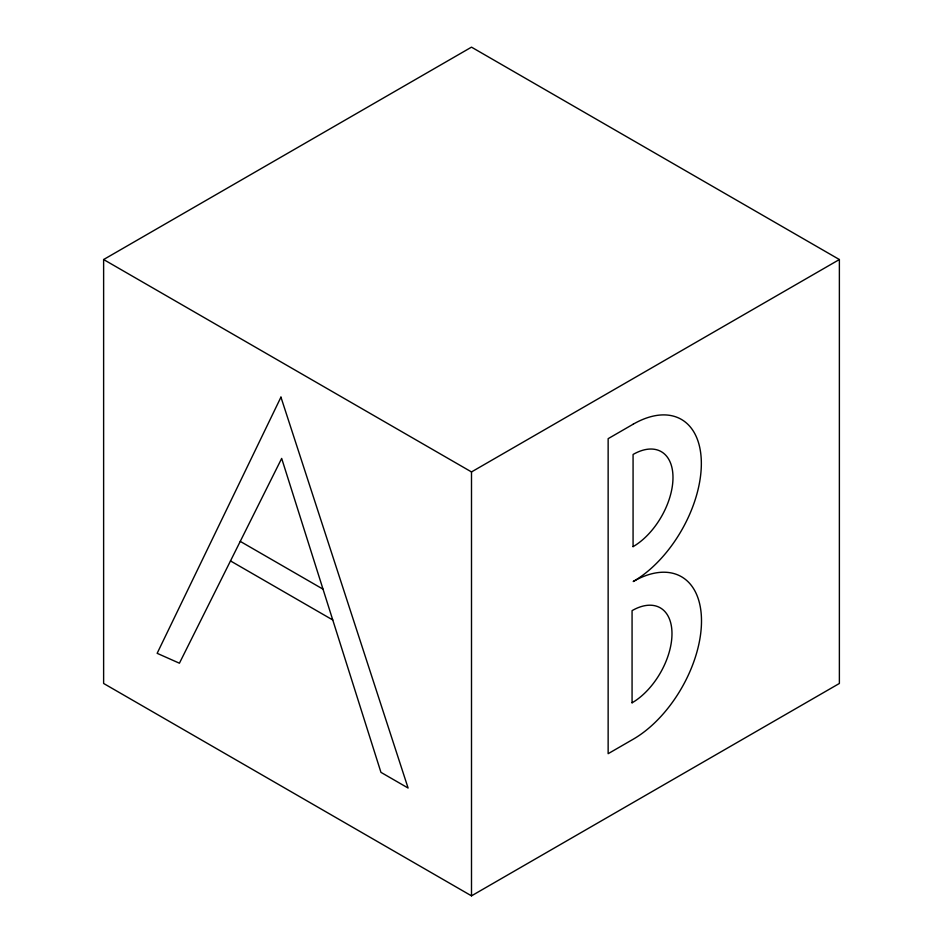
<?xml version="1.0" encoding="UTF-8"?>
<svg xmlns="http://www.w3.org/2000/svg" width="943" height="943" viewBox="0 0 943 943"><rect width="100%" height="100%" fill="white"/><g stroke="black" fill="none" stroke-linecap="round" stroke-linejoin="round"><path stroke-width="1.41" d="M103.624 259.537L471.5 47.15L839.376 259.537L839.376 683.463L471.5 895.85L103.624 683.463L103.624 259.537L471.5 471.936L839.376 259.537M240.253 541.376L323.025 589.163M230.493 560.92L332.761 619.975M471.5 471.936L471.5 895.85M280.943 397.144L157.151 653.322L179.418 663.212L281.674 458.428L380.948 772.352L408.095 788.03L280.943 397.144M633.213 424.185L608.141 438.672L608.141 753.693L633.213 739.218A96.563 55.755 -60 0 0 701.498 620.954A96.563 55.755 -60 0 0 633.213 581.525A96.351 55.625 -60 0 0 701.344 463.52A96.351 55.625 -60 0 0 633.213 424.185M633.071 546.645L633.071 454.467A56.439 32.592 -60 0 1 672.984 477.512A56.439 32.592 -60 0 1 633.071 546.645M632.069 702.806L632.069 610.64A56.439 32.592 -60 0 1 671.982 633.684A56.439 32.592 -60 0 1 632.069 702.806"/></g></svg>
